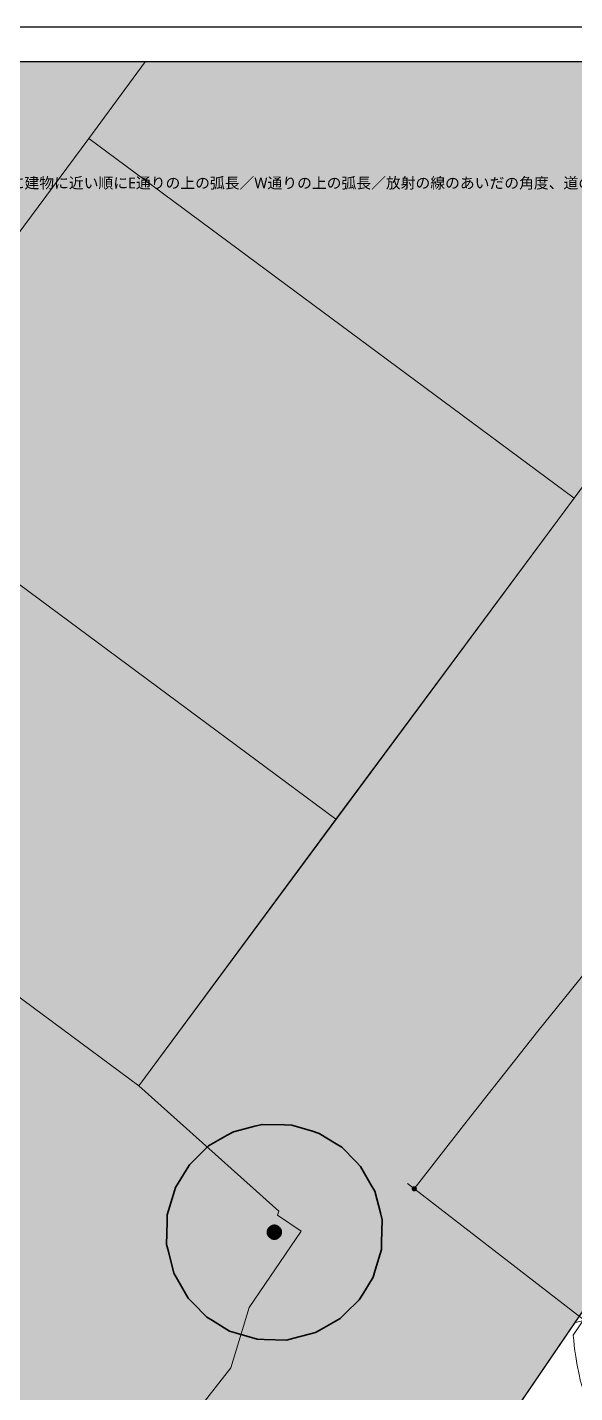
# Model space of a CAD drawing. Header units: millimetres. Extents: x -31757 to 121236, y -27283 to 63658.
# Drawn here: x 20179 to 29656, y 35771 to 59400 of the extents above; entities that cross this region are included whole.
import ezdxf

# ---------------------------------------------------------------- set-up
doc = ezdxf.new("R2010")
doc.units = ezdxf.units.MM
for name, color, linetype, lineweight in [('01_切断（構造・壁）', 7, 'Continuous', 35), ('10_見えがかり', 7, 'Continuous', 13), ('30_敷地・外構', 8, 'Continuous', 9), ('50_寸法', 3, 'Continuous', 9), ('80_図名・縮尺・方位', 7, 'Continuous', 18), ('90_図枠', 7, 'Continuous', 25)]:
    doc.layers.add(name, color=color, linetype=linetype, lineweight=lineweight)
doc.styles.add('JP', font='NotoSansCJKjp-Regular.otf')

msp = doc.modelspace()

# ---------------------------------------------------------------- hatches: boundary and pattern name
at = {"layer": '01_切断（構造・壁）'}
for points in [[(26167, 37773), (25986, 37477), (25926, 37379), (25678, 37136), (25596, 37056), (25273, 36871), (25167, 36810), (24792, 36714), (24669, 36682), (24282, 36692), (24156, 36695), (23799, 36802), (23682, 36838), (23385, 37019), (23288, 37079), (23044, 37327), (22964, 37408), (22779, 37732), (22718, 37838), (22622, 38213), (22591, 38336), (22600, 38722), (22603, 38849), (22711, 39206), (22746, 39323), (22927, 39620), (22987, 39717), (23235, 39961), (23317, 40041), (23640, 40226), (23746, 40287), (24121, 40383), (24244, 40414), (24631, 40405), (24757, 40402), (25114, 40294), (25231, 40259), (25528, 40077), (25626, 40018), (25869, 39770), (25949, 39688), (26134, 39365), (26195, 39258), (26291, 38884), (26322, 38761), (26313, 38374), (26310, 38247), (26202, 37890)], [(24559, 38485), (24555, 38480), (24550, 38474), (24546, 38469), (24541, 38463), (24536, 38458), (24529, 38453), (24524, 38449), (24516, 38444), (24510, 38441), (24502, 38437), (24495, 38435), (24486, 38432), (24479, 38431), (24470, 38429), (24463, 38429), (24454, 38428), (24446, 38429), (24437, 38430), (24430, 38431), (24422, 38433), (24415, 38436), (24407, 38439), (24401, 38442), (24394, 38446), (24389, 38450), (24382, 38454), (24377, 38459), (24371, 38464), (24367, 38469), (24361, 38475), (24357, 38481), (24352, 38488), (24349, 38495), (24345, 38503), (24343, 38510), (24340, 38518), (24339, 38525), (24337, 38535), (24337, 38542), (24337, 38551), (24337, 38558), (24338, 38567), (24340, 38574), (24342, 38583), (24344, 38589), (24347, 38598), (24350, 38604), (24354, 38611), (24358, 38616), (24363, 38623), (24367, 38628), (24372, 38634), (24377, 38638), (24384, 38644), (24389, 38647), (24397, 38652), (24403, 38655), (24411, 38659), (24418, 38662), (24427, 38664), (24434, 38666), (24443, 38667), (24450, 38668), (24459, 38668), (24467, 38668), (24476, 38667), (24483, 38665), (24491, 38663), (24498, 38661), (24506, 38658), (24512, 38654), (24519, 38650), (24525, 38647), (24531, 38642), (24536, 38638), (24542, 38632), (24546, 38627), (24552, 38621), (24556, 38615), (24561, 38608), (24564, 38602), (24568, 38594), (24570, 38587), (24573, 38578), (24574, 38571), (24576, 38562), (24576, 38555), (24576, 38545), (24576, 38538), (24575, 38529), (24573, 38522), (24571, 38513), (24569, 38507), (24566, 38499), (24563, 38493)]]:
    msp.add_hatch(color=7, dxfattribs=at).paths.add_polyline_path(points)
at = {"layer": '30_敷地・外構'}
for points in [[(76237, 56906), (43237, 56910), (13241, 12904), (13241, 12689), (8535, 3143), (7508, 600), (600, 600), (600, 6600), (3132, 6878), (4651, 9733), (7846, 15113), (9591, 17889), (15132, 25269), (23701, 36199), (24022, 37246), (24920, 38564), (24512, 38842), (24533, 38911), (22109, 41084), (34079, 57232), (31966, 58800), (76237, 58800)], [(13241, 12904), (13242, 907), (600, 908), (600, 58800), (83500, 58800), (83500, 903), (76239, 903), (76243, 56906), (43237, 56910)], [(29646, 51252), (21242, 57477), (22222, 58800), (31961, 58800), (34074, 57232)], [(25519, 45694), (17115, 51919), (21242, 57477), (29646, 51252)], [(16126, 45511), (16866, 46505), (14436, 48310), (17115, 51919), (25519, 45694), (22107, 41083)]]:
    msp.add_hatch(color=8, dxfattribs=at).paths.add_polyline_path(points)
at = {"layer": '50_寸法'}
msp.add_hatch(color=7, dxfattribs=at).paths.add_polyline_path([(26914, 39271), (26908, 39265), (26900, 39260), (26892, 39256), (26884, 39255), (26875, 39254), (26866, 39256), (26858, 39259), (26851, 39264), (26844, 39270), (26839, 39278), (26836, 39286), (26834, 39294), (26834, 39303), (26835, 39312), (26839, 39320), (26843, 39327), (26850, 39334), (26857, 39339), (26865, 39342), (26874, 39344), (26882, 39344), (26891, 39343), (26899, 39339), (26907, 39335), (26913, 39328), (26918, 39321), (26922, 39313), (26923, 39304), (26924, 39296), (26922, 39287), (26919, 39279)])

# ---------------------------------------------------------------- linework, layer by layer
at = {"layer": '01_切断（構造・壁）'}
for points in [[(26167, 37773), (25986, 37477), (25926, 37379), (25678, 37136), (25596, 37056), (25273, 36871), (25167, 36810), (24792, 36714), (24669, 36682), (24282, 36692), (24156, 36695), (23799, 36802), (23682, 36838), (23385, 37019), (23288, 37079), (23044, 37327), (22964, 37408), (22779, 37732), (22718, 37838), (22622, 38213), (22591, 38336), (22600, 38722), (22603, 38849), (22711, 39206), (22746, 39323), (22927, 39620), (22987, 39717), (23235, 39961), (23317, 40041), (23640, 40226), (23746, 40287), (24121, 40383), (24244, 40414), (24631, 40405), (24757, 40402), (25114, 40294), (25231, 40259), (25528, 40077), (25626, 40018), (25869, 39770), (25949, 39688), (26134, 39365), (26195, 39258), (26291, 38884), (26322, 38761), (26313, 38374), (26310, 38247), (26202, 37890), (26167, 37773)], [(24559, 38485), (24555, 38480), (24550, 38474), (24546, 38469), (24541, 38463), (24536, 38458), (24529, 38453), (24524, 38449), (24516, 38444), (24510, 38441), (24502, 38437), (24495, 38435), (24486, 38432), (24479, 38431), (24470, 38429), (24463, 38429), (24454, 38428), (24446, 38429), (24437, 38430), (24430, 38431), (24422, 38433), (24415, 38436), (24407, 38439), (24401, 38442), (24394, 38446), (24389, 38450), (24382, 38454), (24377, 38459), (24371, 38464), (24367, 38469), (24361, 38475), (24357, 38481), (24352, 38488), (24349, 38495), (24345, 38503), (24343, 38510), (24340, 38518), (24339, 38525), (24337, 38535), (24337, 38542), (24337, 38551), (24337, 38558), (24338, 38567), (24340, 38574), (24342, 38583), (24344, 38589), (24347, 38598), (24350, 38604), (24354, 38611), (24358, 38616), (24363, 38623), (24367, 38628), (24372, 38634), (24377, 38638), (24384, 38644), (24389, 38647), (24397, 38652), (24403, 38655), (24411, 38659), (24418, 38662), (24427, 38664), (24434, 38666), (24443, 38667), (24450, 38668), (24459, 38668), (24467, 38668), (24476, 38667), (24483, 38665), (24491, 38663), (24498, 38661), (24506, 38658), (24512, 38654), (24519, 38650), (24525, 38647), (24531, 38642), (24536, 38638), (24542, 38632), (24546, 38627), (24552, 38621), (24556, 38615), (24561, 38608), (24564, 38602), (24568, 38594), (24570, 38587), (24573, 38578), (24574, 38571), (24576, 38562), (24576, 38555), (24576, 38545), (24576, 38538), (24575, 38529), (24573, 38522), (24571, 38513), (24569, 38507), (24566, 38499), (24563, 38493), (24559, 38485)]]:
    msp.add_lwpolyline(points, dxfattribs=at)
at = {"layer": '10_見えがかり'}
msp.add_lwpolyline([(28556, 35363), (29110, 36176), (29663, 36988), (30320, 37130), (30425, 38105), (33193, 42167), (33747, 42979), (34301, 43791), (34898, 44371), (35218, 43724), (34664, 42911), (34111, 42099), (33557, 41287), (32450, 39662), (31898, 38849), (31516, 37947), (30972, 37131), (31220, 36470), (31923, 35827), (31813, 34999)], dxfattribs=at)
at = {"layer": '30_敷地・外構'}
for points in [[(76237, 56906), (43237, 56910), (13241, 12904), (13241, 12689), (8535, 3143), (7508, 600), (600, 600), (600, 6600), (3132, 6878), (4651, 9733), (7846, 15113), (9591, 17889), (15132, 25269), (23701, 36199), (24022, 37246), (24920, 38564), (24512, 38842), (24533, 38911), (22109, 41084), (34079, 57232), (31966, 58800), (76237, 58800), (76237, 56906)], [(13241, 12904), (13242, 907), (600, 908), (600, 58800), (83500, 58800), (83500, 903), (76239, 903), (76243, 56906), (43237, 56910), (13241, 12904)], [(29646, 51252), (21242, 57477), (22222, 58800), (31961, 58800), (34074, 57232), (29646, 51252)], [(25519, 45694), (17115, 51919), (21242, 57477), (29646, 51252), (25519, 45694)], [(76240, 56903), (76236, 900), (13245, 904), (13244, 12903), (43238, 56907), (76240, 56903)], [(16126, 45511), (16866, 46505), (14436, 48310), (17115, 51919), (25519, 45694), (22107, 41083), (16126, 45511)], [(29837, 35688), (29796, 35826), (29796, 35826), (29777, 35896), (29763, 35953), (29759, 35967), (29726, 36113), (29719, 36145), (29710, 36191), (29694, 36274), (29694, 36274), (29675, 36398), (29663, 36469), (29661, 36489), (29648, 36588), (29647, 36599), (29640, 36672), (29632, 36767), (29632, 36767), (29632, 36767), (30023, 37342), (30449, 37966), (30449, 37966)], [(28733, 35626), (29437, 36659), (30141, 37692)]]:
    msp.add_lwpolyline(points, dxfattribs=at)
at = {"layer": '50_寸法'}
for points in [[(26879, 39299), (27304, 39848), (27730, 40395), (28159, 40940), (28589, 41485), (29020, 42028), (29454, 42569), (29889, 43109)], [(32202, 35187), (26760, 39391)]]:
    msp.add_lwpolyline(points, dxfattribs=at)
at = {"layer": '90_図枠'}
for points in [[(0, 0), (84100, 0), (84100, 59400), (0, 59400)], [(600, 600), (83500, 600), (83500, 58800), (600, 58800)]]:
    msp.add_lwpolyline(points, close=True, dxfattribs=at)

# ---------------------------------------------------------------- texts
at = {"layer": '80_図名・縮尺・方位', "insert": (1400, 56800), "char_height": 187.866, "attachment_point": 1, "style": 'JP'}
msp.add_mtext('高野川を下に（配置図と同じ向き）。一点鎖線は敷地の境。二点鎖線は屋根の外形（軒の線）。周りの道・建物は細い線。スパンの寸法はスパン10だけ：庭の側に建物に近い順にE通りの上の弧長／W通りの上の弧長／放射の線のあいだの角度、道の側に西館の西の外面の上の弧長\\P長手の全体は外がW通り（背骨）、内がE通りの上の弧長。二点鎖線の寸法は背骨（W通り）の弦。寸法はmm', dxfattribs=at)

doc.saveas('drawing.dxf')
